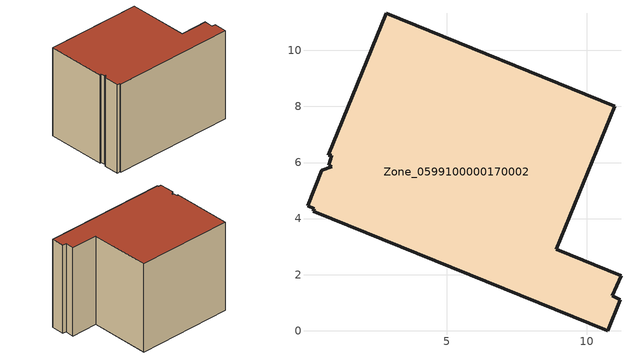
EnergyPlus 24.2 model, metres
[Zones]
Zone_0599100000170002
 floor ground (C_G): 0.91,5.84 0.79,5.89 0.91,6.26 0.78,6.26 2.84,11.32 10.99,8.02 8.9,2.9 11.22,1.96 10.9,1.24 11.19,1.1 10.74,0 0.25,4.26 0.28,4.35 0.04,4.45 0.55,5.72 z0
 wall outside (C_F): 10.99,8.02 2.84,11.32 0.78,6.26 0.91,6.26 0.79,5.89 0.91,5.84 0.55,5.72 0.04,4.45 0.28,4.35 0.25,4.26 10.74,0 11.19,1.1 10.9,1.24 11.22,1.96 8.9,2.9 10.99,8.02 z0:8.26
 roof outside (C_R): 0.55,5.72 0.04,4.45 0.28,4.35 0.25,4.26 10.74,0 11.19,1.1 10.9,1.24 11.22,1.96 8.9,2.9 10.99,8.02 2.84,11.32 0.78,6.26 0.91,6.26 0.79,5.89 0.91,5.84 z8.26
[BUILDING]
Pand.0599100000170002: North Axis=0; Terrain=City; Loads Convergence Tolerance Value=0.04; Temperature Convergence Tolerance Value=0.4; Solar Distribution=FullExterior; Maximum Number of Warmup Days=25; Minimum Number of Warmup Days=1
[Site:Location]
Rotterdam.The.Hague.AP_ZH_NLD Design_Conditions: Latitude=51.96; Longitude=4.45; Time Zone=1; Elevation=-4.5
[SITE:GROUNDTEMPERATURE:BUILDINGSURFACE]
18, 18, 18, 18, 18, 18, 18, 18, 18, 18, 18, 18
[MATERIAL] Thermal Absorptance=0.9; Solar Absorptance=0.7; Visible Absorptance=0.7
Name | Roughness | Thickness | Conductivity | Density | Specific Heat
G.TC.1975-1991 | MediumSmooth | 0.15 | 0.288461 | 540 | 1210
F.TC.1975-1991 | Rough | 0.3 | 0.230769 | 1920 | 840
R.TC.1975-1991 | MediumRough | 0.2 | 0.153846 | 1500 | 1000
[CONSTRUCTION]
C_G: G.TC.1975-1991
C_F: F.TC.1975-1991
C_R: R.TC.1975-1991
[ZONE]
Zone_0599100000170002: Type=1; Multiplier=1; Ceiling Height=Autocalculate; Volume=Autocalculate; Floor Area=autocalculate; Part of Total Floor Area=Yes
[ZONEINFILTRATION:DESIGNFLOWRATE]
Infil_Zone_0599100000170002: Zone or ZoneList or Space or SpaceList=Zone_0599100000170002; Schedule=AlwaysOn; Design Flow Rate Calculation Method=Flow/Area; Flow Rate per Floor Area=0.003; Constant Term Coefficient=1; Temperature Term Coefficient=0; Velocity Term Coefficient=0; Velocity Squared Term Coefficient=0
[HVACTEMPLATE:ZONE:IDEALLOADSAIRSYSTEM]
Zone_0599100000170002: Maximum Heating Supply Air Temperature=50; Minimum Cooling Supply Air Temperature=13; Maximum Heating Supply Air Humidity Ratio=0.0156; Minimum Cooling Supply Air Humidity Ratio=0.0077; Heating Limit=NoLimit; Cooling Limit=NoLimit; Dehumidification Control Type=ConstantSensibleHeatRatio; Cooling Sensible Heat Ratio=0.7; Dehumidification Setpoint=60; Humidification Control Type=None; Humidification Setpoint=30; Outdoor Air Method=None; Outdoor Air Flow Rate per Person=0.00944; Outdoor Air Flow Rate per Zone Floor Area=0; Outdoor Air Flow Rate per Zone=0; Demand Controlled Ventilation Type=None; Outdoor Air Economizer Type=NoEconomizer; Heat Recovery Type=None; Sensible Heat Recovery Effectiveness=0.7; Latent Heat Recovery Effectiveness=0.65
[ZONECONTROL:THERMOSTAT]
ThermostatControl_Zone_0599100000170002: Zone or ZoneList=Zone_0599100000170002; Control Type Schedule=DualSetpointControlType; Control 1=Thermostat_Zone_0599100000170002; Temperature Difference Between Cutout And Setpoint=0
[THERMOSTATSETPOINT:DUALSETPOINT]
Thermostat_Zone_0599100000170002: Heating Setpoint Temperature Schedule=HeatingSetpoint_Zone_0599100000170002; Cooling Setpoint Temperature Schedule=CoolingSetpoint_Zone_0599100000170002
[SCHEDULE:COMPACT]
HeatingSetpoint_Zone_0599100000170002: Through: 12/31, For: AllDays, Until: 24:00, 21
CoolingSetpoint_Zone_0599100000170002: Through: 12/31, For: AllDays, Until: 24:00, 24
DualSetpointControlType: Through: 12/31, For: AllDays, Until: 24:00, 4
AlwaysOn: Through: 12/31, For: AllDays, Until: 24:00, 1
